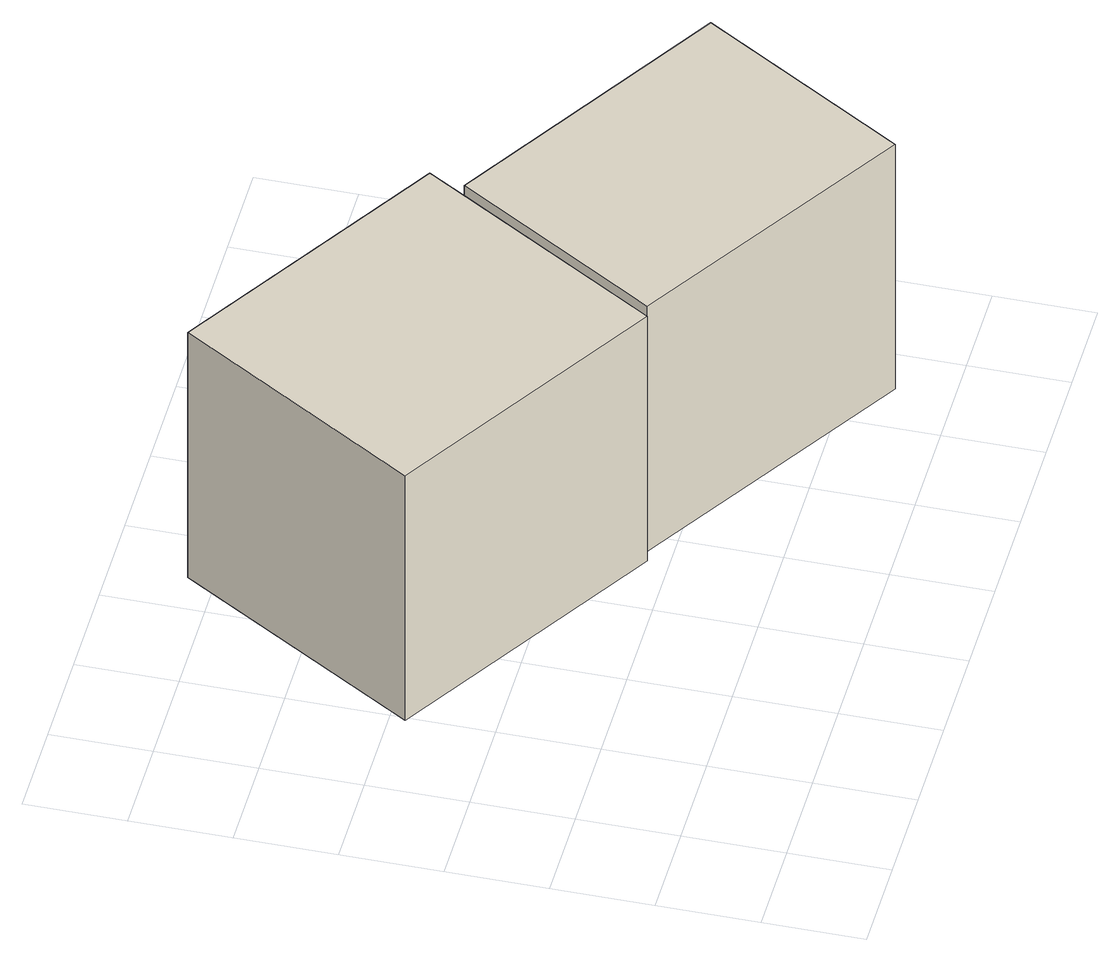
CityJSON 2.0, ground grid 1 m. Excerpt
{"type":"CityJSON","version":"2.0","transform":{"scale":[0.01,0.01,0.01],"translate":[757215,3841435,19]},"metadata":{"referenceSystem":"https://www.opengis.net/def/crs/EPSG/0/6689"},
"CityObjects":{
"building1":{"type":"Building","attributes":{"class":"3001","usage":"461","measuredHeight":-9999,"BuildingDetailAttribute.totalFloorArea":-9999,"BuildingDetailAttribute.buildingFootprintArea":-9999,"BuildingDetailAttribute.buildingStructureType":"611","BuildingDetailAttribute.buildingStructureOrgType":"28","BuildingDetailAttribute.orgUsage":"Null","BuildingDetailAttribute.surveyYear":"0001","BuildingIDAttribute.prefecture":"32","BuildingIDAttribute.city":"32204"},"geometry":[{"type":"Solid","lod":"1","boundaries":[[[[0,1,2,3,4]],[[3,5,6,4]],[[2,7,5,3]],[[1,8,7,2]],[[0,9,8,1]],[[4,6,9,0]],[[5,7,8,9,6]]]]}]},
"building2":{"type":"Building","attributes":{"class":"3001","usage":"461","measuredHeight":-9999,"BuildingDetailAttribute.totalFloorArea":-9999,"BuildingDetailAttribute.buildingFootprintArea":-9999,"BuildingDetailAttribute.buildingStructureType":"611","BuildingDetailAttribute.buildingStructureOrgType":"28","BuildingDetailAttribute.orgUsage":"Null","BuildingDetailAttribute.surveyYear":"0001","BuildingIDAttribute.prefecture":"32","BuildingIDAttribute.city":"32204"},"geometry":[{"type":"Solid","lod":"1","boundaries":[[[[10,11,12,13]],[[12,14,15,13]],[[11,16,14,12]],[[10,17,16,11]],[[13,15,17,10]],[[14,16,17,15]]]]}]}
},
"vertices":[
[490,425,44],[366,221,44],[97,385,44],[244,627,44],[513,463,44],[244,627,344],[513,463,344],[97,385,344],[366,221,344],[490,425,344],
[366,221,56],[490,425,56],[765,258,56],[640,53,56],[765,258,356],[640,53,356],[490,425,356],[366,221,356]
]}
